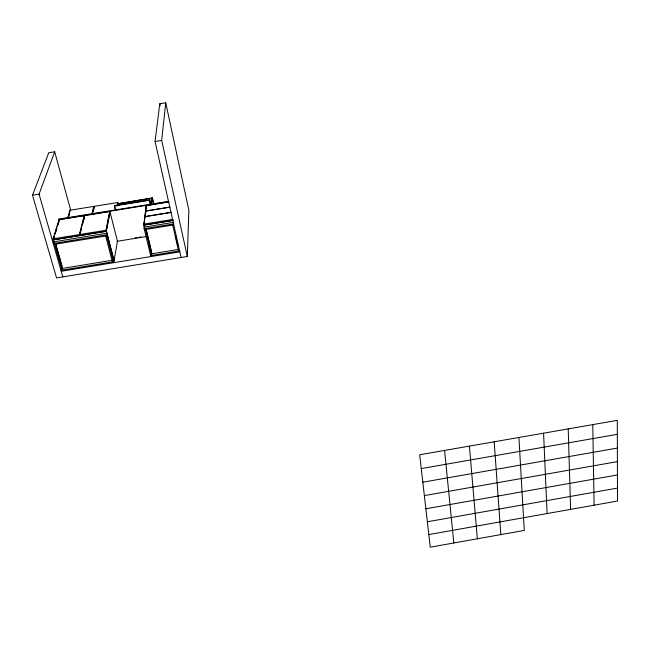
<?xml version="1.0" encoding="UTF-8"?>
<svg xmlns="http://www.w3.org/2000/svg" width="650" height="650" viewBox="0 0 650 650"><rect width="100%" height="100%" fill="white"/><g stroke="black" fill="none" stroke-linecap="round" stroke-linejoin="round"><path stroke-width="0.97" d="M70.663 210.129L54.689 151.808L48.742 152.75L32.5 195.211L56.558 277.932L187.322 256.466L188.866 210.243L165.742 102.822L159.77 103.764L155.066 141.505L181.09 257.489M145.901 228.849L151.856 253.776L151.686 255.466L145.478 229.507M151.084 254.459L150.865 256.579L144.186 228.711L144.389 227.094L173.664 222.332L173.566 223.933L144.186 228.711M187.322 256.466L161.671 140.449L165.742 102.822M151.556 204.709L152.344 197.836L118.146 203.702M150.337 204.23L149.459 199.916L114.457 205.571L115.57 210.657M144.666 227.622L143.877 224.112L146.209 205.668L169.13 201.963M173.778 224.9L144.422 229.686L143.926 225.152L146.266 206.578M144.576 221.366L144.105 225.079L173.119 220.366L172.9 219.391L143.877 224.112M145.283 215.727L145.056 217.555L144.828 216.596L171.421 212.282M145.511 213.899L145.982 210.186M146.201 208.398L146.209 205.668M113.75 260.024L113.449 261.731L60.962 270.335M112.71 260.195L112.401 261.901L105.666 235.991M118.755 205.433L119.104 203.548L119.567 205.4M117.179 206.172L117.878 202.507L94.022 206.359L92.243 213.761M117.756 205.237L117.878 202.507M106.478 234.845L106.811 233.204L53.763 241.832L53.251 243.506L106.478 234.845L113.693 262.673L117.455 241.256L110.118 212.428L106.308 231.27L113.994 260.967M107.055 234.171L106.73 235.82L53.527 244.473M106.202 231.246L109.753 211.567L84.476 215.654L79.649 234.544L79.918 235.519L106.202 231.246L105.95 230.271L109.753 211.567M93.145 211.884L94.031 208.179M92.024 213.801L93.803 206.391L69.899 210.251L67.738 217.726M92.934 211.924L93.819 208.211M82.574 224.201L84.5 216.637L84.248 215.694L58.914 219.789L53.064 238.867L53.341 239.834L79.682 235.552L81.364 228.93M84.004 219.432L84.476 215.654M79.682 235.552L79.414 234.585L84.248 215.694M55.648 244.538L62.481 268.418L62.01 270.156L54.592 244.303M68.274 217.262L69.111 214.378M68.258 217.693L69.875 212.079M54.039 242.799L53.203 239.907L54.202 236.657M54.771 234.78L56.786 228.199M57.362 226.322L58.801 221.626M53.341 239.834L54.218 236.974M55.38 233.147L56.842 228.369M58.013 224.551L58.89 221.682M168.252 201.37L58.914 219.05L58.768 219.537L168.212 201.833M62.847 276.9L39.065 194.155L54.689 151.808M425.872 508.779L617.435 474.963M427.359 521.771L617.467 488.109M428.821 534.568L617.5 501.052L617.297 420.347L419.689 454.764L430.259 547.178L524.274 530.424L518.911 437.483M421.273 468.585L617.329 434.314M422.825 482.194L617.362 448.077M424.361 495.593L617.403 461.622M53.064 238.867L79.414 234.585M79.649 234.544L105.95 230.271M58.337 238.664L60.344 238.339M62.343 238.014L64.35 237.689M66.349 237.364L68.347 237.039M86.369 234.106L88.376 233.781M90.374 233.456L92.373 233.131M162.524 221.731L164.474 221.414M166.424 221.097L168.374 220.773M170.332 220.456L172.282 220.139M53.203 239.907L106.308 231.27M143.926 225.152L173.233 220.391M135.046 237.9L137.036 237.575M139.027 237.258L141.018 236.933M117.032 241.321L146.941 236.446M62.424 268.434L111.776 260.349M151.816 253.784L178.701 249.381M150.638 255.637L179.611 250.884M61.23 271.269L179.822 251.834M117.187 203.856L152.303 198.185L153.806 204.677M114.384 205.936L149.411 200.281M169.869 207.082L145.527 211.031L145.746 212.062M145.519 211.112L169.861 207.171M171.413 212.371L144.812 216.686L145.039 217.644M155.066 141.505L161.671 140.449M32.5 195.211L39.065 194.155M55.77 244.075L62.051 266.045M53.333 239.476L54.161 242.344M58.914 219.05L59.459 220.984M58.914 219.789L59.183 220.732M69.899 210.251L70.143 211.144M94.022 206.359L94.25 207.252M93.803 206.391L94.039 207.285M106.389 230.856L114.075 260.528M114.457 205.571L115.407 209.341M146.177 229.361L151.669 252.371M149.459 199.916L150.613 204.847L151.344 198.339L151.775 200.192M152.344 197.836L153.636 203.385M175.638 235.95L176.499 239.793M176.93 241.711L177.791 245.554M172.729 225.079L178.571 251.054M159.77 103.764L160.201 105.739M444.576 450.434L453.838 542.977M469.406 446.103L477.36 538.785M494.179 441.789L500.841 534.601M543.579 433.184L547.097 513.557M568.206 428.894L570.611 509.381M592.776 424.613L594.084 505.212"/></g></svg>
